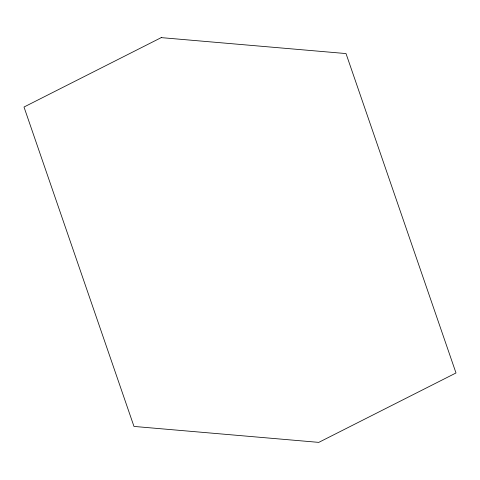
<?xml version="1.0" encoding="UTF-8"?>
<svg xmlns="http://www.w3.org/2000/svg" width="480" height="480" viewBox="0 0 480 480"><rect width="100%" height="100%" fill="white"/><g stroke="black" fill="none" stroke-linecap="round" stroke-linejoin="round"><path stroke-width="0.72" d="M161.22 37.626L24 107.028L133.98 426.432L318.78 442.374L456 372.972L346.02 53.568L161.22 37.626"/></g></svg>
